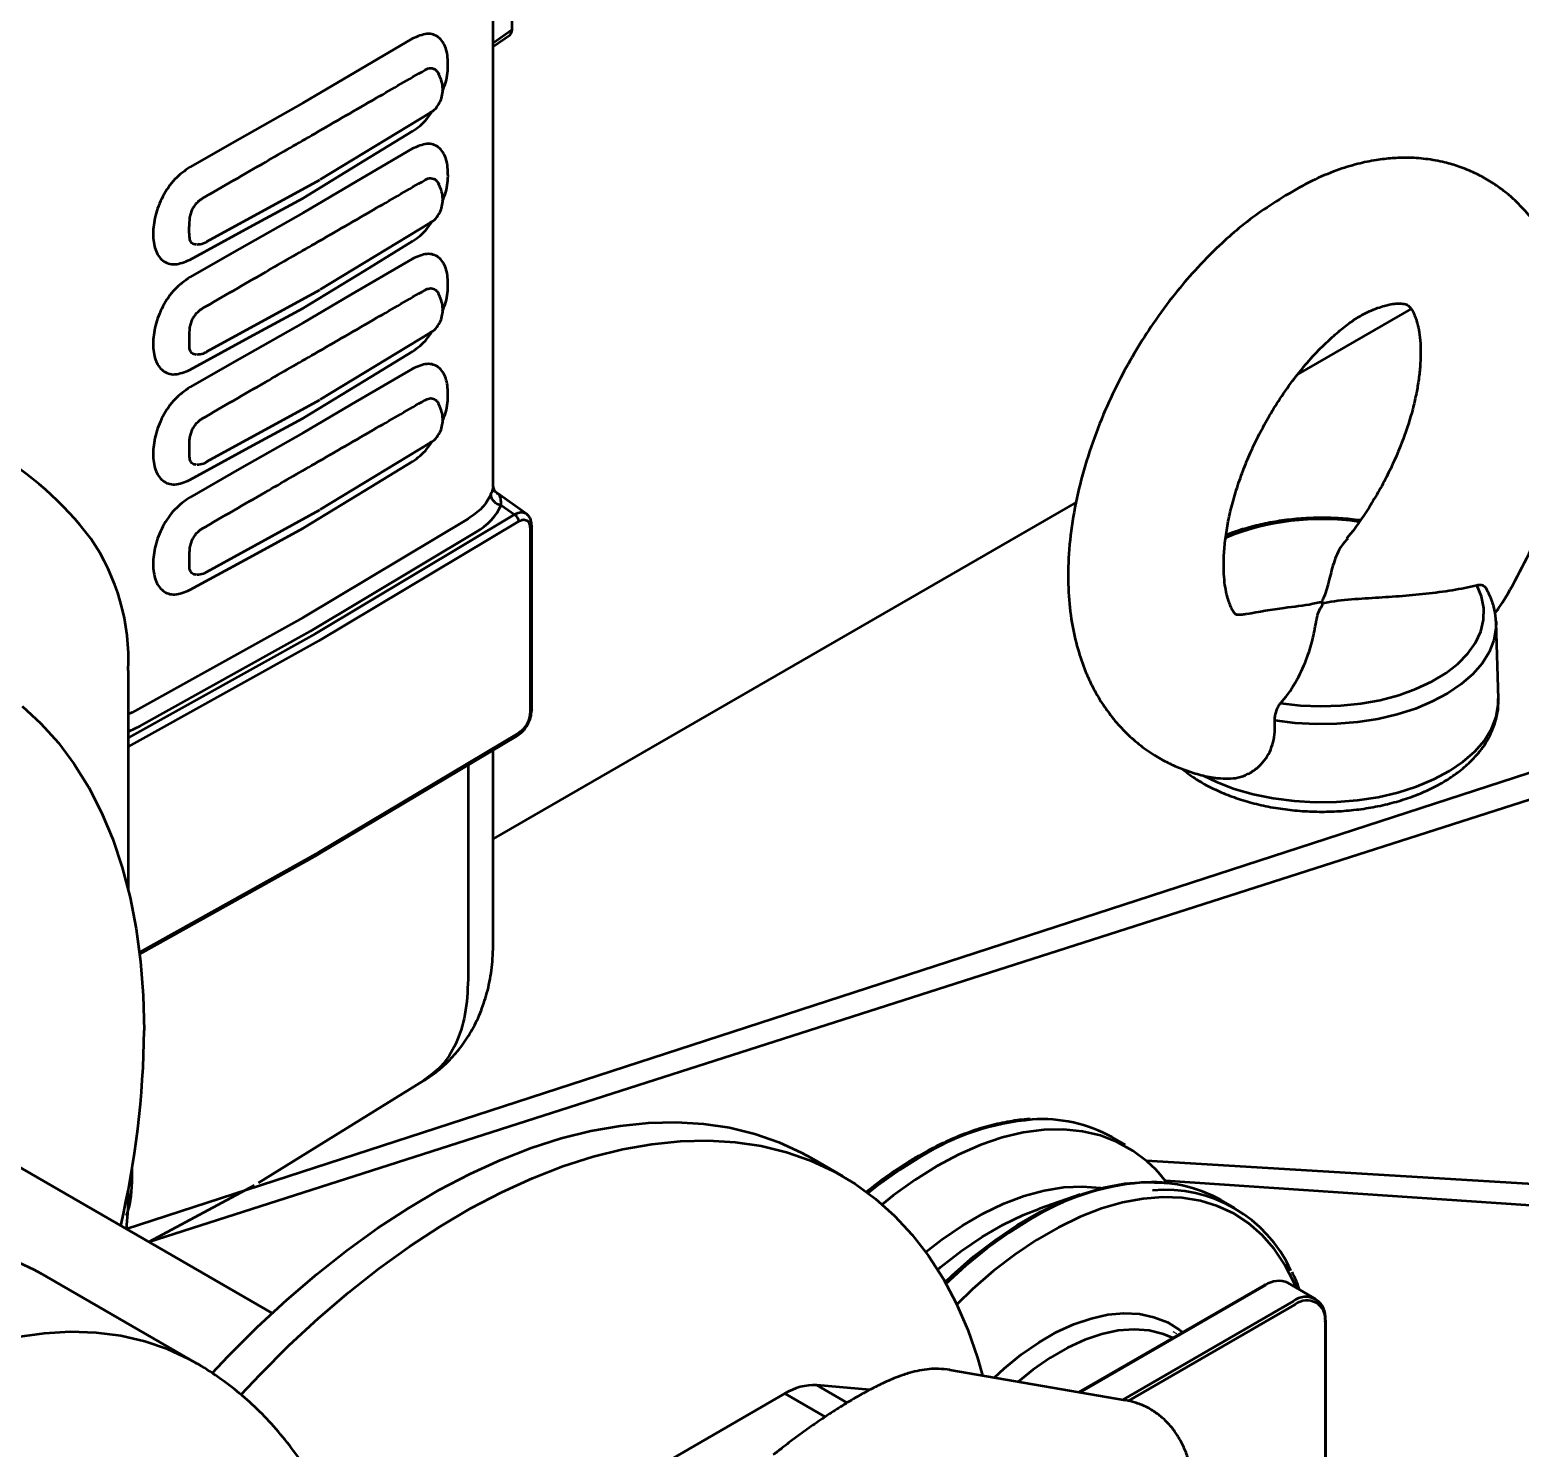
# Model space of a CAD drawing. Header units: millimetres. Extents: x 32504 to 36677, y 41990 to 42879.
# Drawn here: x 33490.56 to 33532.71, y 42745.72 to 42785.82 of the extents above; entities that cross this region are included whole.
import ezdxf

# ---------------------------------------------------------------- set-up
doc = ezdxf.new("R2010")
doc.units = ezdxf.units.MM
doc.layers.add('Net_dam', color=7, linetype='Continuous', lineweight=50)

msp = doc.modelspace()

# ---------------------------------------------------------------- linework, layer by layer
at = {"color": 7, "linetype": 'Continuous', "lineweight": 25}
msp.add_line((33523.0004, 42748.95), (33522.898, 42749.0091), dxfattribs=at)
at = {"layer": 'Net_dam'}
for p, q in [((33503.6671, 42772.9052), (33503.6671, 42801.2841)), ((33504.1992, 42785.8165), (33504.1992, 42787.9389)), ((33504.1992, 42785.8165), (33503.6671, 42785.4417)), ((33503.6671, 42785.3422), (33504.1416, 42785.6764)), ((33498.2877, 42783.7549), (33501.3853, 42785.5676)), ((33498.7694, 42781.5862), (33501.8826, 42783.4714)), ((33495.5667, 42779.829), (33498.7576, 42781.5794)), ((33498.7694, 42778.4752), (33501.8826, 42780.3603)), ((33495.2814, 42779.7472), (33495.2775, 42779.7432)), ((33495.5667, 42776.718), (33498.7576, 42778.4684)), ((33529.6272, 42777.9281), (33526.4215, 42776.0775)), ((33498.7694, 42775.3642), (33501.8826, 42777.2493)), ((33495.2816, 42776.636), (33495.2778, 42776.6319)), ((33495.5667, 42773.607), (33498.7576, 42775.3574)), ((33498.7694, 42772.2531), (33501.8826, 42774.1383)), ((33495.2818, 42773.5249), (33495.278, 42773.5207)), ((33504.6188, 42772.1189), (33503.7913, 42772.7028)), ((33495.5667, 42770.496), (33498.7576, 42772.2464)), ((33520.1584, 42772.4619), (33503.6671, 42762.9417)), ((33503.8885, 42772.3778), (33504.2694, 42772.109)), ((33502.9533, 42771.9912), (33498.2877, 42769.2)), ((33504.2694, 42772.109), (33498.6301, 42768.7353)), ((33498.7365, 42768.5444), (33504.3776, 42771.9193)), ((33504.7085, 42771.7289), (33504.7085, 42766.5168)), ((33504.7532, 42766.5805), (33504.7532, 42771.7926)), ((33498.5004, 42768.8182), (33503.1699, 42771.6117)), ((33493.2814, 42751.9155), (33552.2213, 42771.0765)), ((33493.921, 42751.5459), (33552.6597, 42770.362)), ((33495.2816, 42770.414), (33495.2778, 42770.4099)), ((33498.2877, 42769.2), (33493.4565, 42766.5145)), ((33493.6652, 42766.1304), (33498.5004, 42768.8182)), ((33532.0268, 42769.096), (33532.0278, 42769.0695)), ((33532.0941, 42766.9047), (33532.0278, 42769.0695)), ((33498.6301, 42768.7353), (33493.3437, 42765.7968)), ((33493.3437, 42765.5468), (33498.7365, 42768.5444)), ((33493.3437, 42767.7066), (33493.3437, 42761.4954)), ((33493.4565, 42766.5145), (33493.3437, 42766.4672)), ((33498.7043, 42762.4961), (33504.3448, 42765.8585)), ((33504.3776, 42765.9312), (33498.7365, 42762.5684)), ((33503.6671, 42759.9941), (33503.6671, 42765.4545)), ((33502.9533, 42765.029), (33502.9533, 42758.9749)), ((33498.7365, 42762.5684), (33493.6607, 42759.7364)), ((33493.6668, 42759.6855), (33498.7029, 42762.4954)), ((33497.0273, 42753.2187), (33501.7058, 42756.1085)), ((33501.7328, 42756.1426), (33501.7006, 42756.1162)), ((33497.4078, 42749.531), (33486.9652, 42755.5655)), ((33521.5458, 42754.2916), (33521.1726, 42754.5071)), ((33493.4565, 42753.4982), (33493.4565, 42753.6666)), ((33513.5525, 42753.4025), (33512.655, 42753.9211)), ((33542.6771, 42752.6022), (33522.134, 42753.8417)), ((33493.921, 42751.5459), (33496.9166, 42753.1549)), ((33543.591, 42751.8548), (33522.6732, 42753.2778)), ((33520.2684, 42752.8873), (33519.1022, 42752.4799)), ((33524.6318, 42752.5101), (33524.2585, 42752.7256)), ((33495.26, 42748.1214), (33490.8583, 42750.6651)), ((33525.4684, 42750.3281), (33520.2222, 42747.2995)), ((33520.2565, 42747.2936), (33525.5065, 42750.3243)), ((33526.9317, 42749.931), (33526.1415, 42750.3872)), ((33526.2968, 42749.8681), (33521.4734, 42747.0836)), ((33521.635, 42747.0525), (33526.3507, 42749.7748)), ((33527.1948, 42749.2873), (33527.1948, 42737.8803)), ((33527.2171, 42737.9114), (33527.2171, 42749.3184)), ((33516.5838, 42747.9273), (33521.551, 42747.0702)), ((33511.9171, 42747.257), (33500.0322, 42740.403)), ((33513.0524, 42746.6009), (33511.9171, 42747.257)), ((33514.3132, 42747.363), (33512.8155, 42747.4973)), ((33513.6783, 42746.9987), (33512.8155, 42747.4973))]:
    msp.add_line(p, q, dxfattribs=at)
at = {"layer": 'Net_dam', "flags": 128}
for points in [[(33498.2877, 42783.7549), (33496.4915, 42782.7339), (33495.0802, 42781.9314)], [(33498.2877, 42781.0608), (33500.0223, 42782.1174), (33501.3853, 42782.9478)], [(33501.3853, 42782.4565), (33499.6506, 42781.4416), (33498.2877, 42780.6439)], [(33495.0802, 42779.3117), (33496.8764, 42780.2911), (33498.2877, 42781.0608)], [(33498.2877, 42780.6439), (33496.4915, 42779.6229), (33495.0802, 42778.8204)], [(33498.2877, 42777.9498), (33500.0223, 42779.0064), (33501.3853, 42779.8368)], [(33501.3853, 42779.3455), (33499.6506, 42778.3306), (33498.2877, 42777.5329)], [(33495.0802, 42776.2007), (33496.8764, 42777.1801), (33498.2877, 42777.9498)], [(33498.2877, 42777.5329), (33496.4915, 42776.5119), (33495.0802, 42775.7094)], [(33498.2877, 42774.8388), (33500.0223, 42775.8954), (33501.3853, 42776.7258)], [(33501.3853, 42776.2345), (33499.6506, 42775.2195), (33498.2877, 42774.4219)], [(33495.0802, 42773.0897), (33496.8764, 42774.0691), (33498.2877, 42774.8388)], [(33498.2877, 42774.4219), (33496.4915, 42773.4008), (33495.0802, 42772.5984)], [(33498.2877, 42771.7278), (33500.0223, 42772.7844), (33501.3853, 42773.6148)], [(33495.0802, 42769.9787), (33496.8764, 42770.958), (33498.2877, 42771.7278)], [(33525.9351, 42766.7793), (33526.4978, 42766.7145), (33527.0701, 42766.6908), (33527.643, 42766.7087), (33528.2076, 42766.7678), (33528.7549, 42766.8671), (33529.2765, 42767.0052), (33529.764, 42767.1799), (33530.2098, 42767.3884), (33530.607, 42767.6275), (33530.9492, 42767.8933), (33531.2312, 42768.1818), (33531.4484, 42768.4884), (33531.5976, 42768.8082), (33531.6763, 42769.1363), (33531.6832, 42769.4676), (33531.6184, 42769.7967), (33531.4828, 42770.1185)], [(33532.0278, 42769.0695), (33532.024, 42768.8967), (33531.963, 42768.5574), (33531.8321, 42768.2247), (33531.6329, 42767.9035), (33531.3685, 42767.5985), (33531.0426, 42767.3139), (33530.6599, 42767.054), (33530.226, 42766.8224), (33529.7471, 42766.6226), (33529.2302, 42766.4573), (33528.6826, 42766.329), (33528.1124, 42766.2396), (33527.5277, 42766.1903), (33526.937, 42766.1818), (33526.3487, 42766.2143), (33525.7715, 42766.2872)], [(33490.3401, 42766.6925), (33490.8728, 42766.2024), (33491.3652, 42765.6552), (33491.8157, 42765.0528), (33492.2228, 42764.3971), (33492.5852, 42763.6902), (33492.9017, 42762.9345), (33493.1712, 42762.1324), (33493.393, 42761.2865), (33493.5662, 42760.3997), (33493.6904, 42759.4747), (33493.765, 42758.5146), (33493.79, 42757.5225)], [(33523.7418, 42764.7327), (33524.1187, 42764.5521), (33524.6212, 42764.3607), (33525.1599, 42764.2057), (33525.727, 42764.0893), (33526.3143, 42764.0132), (33526.9132, 42763.9785), (33527.515, 42763.9858), (33528.1109, 42764.0348), (33528.6922, 42764.125), (33529.2505, 42764.255), (33529.7775, 42764.4229), (33530.2656, 42764.6262), (33530.7077, 42764.862), (33531.0974, 42765.1269), (33531.4289, 42765.4169), (33531.6975, 42765.7279), (33531.8991, 42766.0553), (33532.0309, 42766.3943), (33532.091, 42766.7401), (33532.0941, 42766.9047)], [(33495.7184, 42747.8355), (33496.1707, 42748.3154), (33496.9894, 42749.1352), (33497.8239, 42749.9096), (33498.6716, 42750.6362), (33499.5297, 42751.3125), (33500.3953, 42751.9363), (33501.2657, 42752.5057), (33502.138, 42753.0187), (33503.0094, 42753.4736), (33503.877, 42753.8691), (33504.738, 42754.2037), (33505.5896, 42754.4764), (33506.429, 42754.6864), (33507.2534, 42754.8329), (33508.0603, 42754.9154), (33508.8469, 42754.9338), (33509.6107, 42754.8878), (33510.3492, 42754.7777), (33511.0599, 42754.6039), (33511.7407, 42754.3669), (33512.3891, 42754.0674), (33512.655, 42753.9211)], [(33496.5366, 42747.2306), (33497.0683, 42747.7967), (33497.887, 42748.6165), (33498.7215, 42749.3909), (33499.5692, 42750.1175), (33500.4272, 42750.7938), (33501.2929, 42751.4176), (33502.1633, 42751.987), (33503.0356, 42752.5), (33503.907, 42752.9549), (33504.7746, 42753.3504), (33505.6355, 42753.685), (33506.4871, 42753.9578), (33507.3265, 42754.1677), (33508.151, 42754.3142), (33508.9578, 42754.3968), (33509.7445, 42754.4151), (33510.5082, 42754.3691), (33511.2467, 42754.2591), (33511.9575, 42754.0852), (33512.6382, 42753.8482), (33513.2867, 42753.5487), (33513.9008, 42753.1878), (33514.4786, 42752.7666), (33515.0181, 42752.2865), (33515.5175, 42751.7491), (33515.9753, 42751.1561), (33516.39, 42750.5094), (33516.7602, 42749.8112), (33517.0847, 42749.0638), (33517.3625, 42748.2695), (33517.5073, 42747.7679)], [(33522.403, 42753.5921), (33522.1652, 42753.818), (33521.7587, 42754.1251), (33521.3153, 42754.3709), (33520.8379, 42754.5536), (33520.3298, 42754.6721), (33519.7942, 42754.7256), (33519.2349, 42754.7138), (33518.6555, 42754.6367), (33518.0598, 42754.4948), (33517.4519, 42754.289), (33516.8357, 42754.0209), (33516.2154, 42753.692)], [(33515.7755, 42753.9726), (33515.1613, 42753.5895), (33514.5511, 42753.1516), (33514.2671, 42752.9208)], [(33516.2154, 42753.692), (33515.5951, 42753.3047), (33514.9789, 42752.8614), (33514.6623, 42752.603)], [(33522.727, 42753.2114), (33522.5322, 42753.4516), (33522.403, 42753.5921)], [(33516.4435, 42750.4086), (33516.6508, 42750.6093), (33517.2531, 42751.1307), (33517.8656, 42751.6008), (33518.4844, 42752.0165), (33519.1052, 42752.3749), (33519.7239, 42752.6736), (33520.3365, 42752.9108), (33520.9388, 42753.0847), (33521.5268, 42753.1943), (33522.0967, 42753.2388), (33522.6446, 42753.218), (33522.729, 42753.2087)], [(33493.3437, 42753.0411), (33493.3266, 42752.46), (33493.2814, 42751.9155)], [(33515.8942, 42751.2612), (33516.3501, 42751.616), (33516.9342, 42752.0114), (33517.5205, 42752.3498), (33518.1046, 42752.6288), (33518.6822, 42752.8463), (33519.249, 42753.0006), (33519.8008, 42753.0907), (33520.3336, 42753.1158), (33520.8435, 42753.0759), (33520.8798, 42753.0704)], [(33526.3748, 42750.2525), (33526.3097, 42750.4056), (33526.0546, 42750.9032), (33525.755, 42751.3489), (33525.4126, 42751.7397), (33525.0298, 42752.073), (33524.6092, 42752.3465), (33524.1535, 42752.5586), (33523.6659, 42752.7076), (33523.1494, 42752.7928), (33522.6076, 42752.8134), (33522.0441, 42752.7694), (33521.4626, 42752.661), (33520.867, 42752.4889), (33520.2613, 42752.2544), (33519.6494, 42751.959), (33519.0355, 42751.6046), (33518.4236, 42751.1936), (33517.8179, 42750.7287), (33517.2223, 42750.2131), (33516.7741, 42749.7792)], [(33516.2298, 42750.7592), (33516.328, 42750.8459), (33516.9056, 42751.2953), (33517.4897, 42751.6907), (33518.076, 42752.0291), (33518.6601, 42752.3081), (33519.1022, 42752.4799)], [(33518.8615, 42752.1912), (33518.2472, 42751.808), (33517.637, 42751.3701), (33517.0347, 42750.8805), (33516.4443, 42750.3421)], [(33490.0663, 42751.0514), (33490.6719, 42750.7686), (33490.8583, 42750.6651)], [(33517.8388, 42747.7107), (33518.1126, 42747.9664), (33518.5996, 42748.3612), (33519.094, 42748.7037), (33519.5909, 42748.9906), (33520.0853, 42749.2188), (33520.5723, 42749.3863), (33521.0471, 42749.4913), (33521.505, 42749.5327), (33521.9413, 42749.5102), (33522.3518, 42749.424), (33522.7325, 42749.2749), (33523.0794, 42749.0645), (33523.1653, 42748.9986)], [(33495.2582, 42748.1224), (33495.0578, 42748.2333), (33494.449, 42748.5154), (33493.8074, 42748.7341), (33493.1356, 42748.8885), (33492.4361, 42748.9781), (33491.7116, 42749.0026), (33490.9649, 42748.9618), (33490.1987, 42748.8558)], [(33522.8819, 42748.835), (33522.6198, 42748.9416), (33522.2196, 42749.0391), (33521.7923, 42749.0717), (33521.3425, 42749.039), (33520.8748, 42748.9414), (33520.3942, 42748.7799), (33519.9058, 42748.5563), (33519.4149, 42748.2729), (33518.9265, 42747.9327), (33518.5133, 42747.5944)]]:
    msp.add_lwpolyline(points, dxfattribs=at)
at = {"layer": 'Net_dam'}
for centre, radius, start, end in [((33484.7756, 42765.7618), 9.4083, 37.1068, 82.88245), ((33527.1024, 42764.7084), 7.2756, 81.7751, 112.13989), ((33487.2557, 42767.9867), 6.0944, 357.36585, 34.49117), ((33468.6967, 42757.7368), 25.0942, 346.79541, 359.51081), ((33519.5022, 42747.9312), 7.0984, 94.833, 121.66844), ((33519.2099, 42750.9763), 4.0396, 60.93097, 94.34063), ((33522.5881, 42746.1497), 7.0984, 94.833, 121.66844), ((33522.2958, 42749.1948), 4.0396, 60.93097, 94.34063), ((33522.6747, 42749.1193), 3.9018, 24.41637, 95.36731), ((33525.4842, 42750.2932), 0.0383, 54.38242, 114.30712), ((33525.8785, 42749.8051), 0.6388, 65.69288, 125.61758), ((33526.6473, 42749.4384), 0.5546, 350.78596, 129.20329), ((33526.6802, 42749.3708), 0.5213, 350.78596, 129.20329), ((33527.179, 42749.3146), 0.0383, 5.6948, 65.62534), ((33527.179, 42749.3222), 0.0383, 294.37466, 354.3052), ((33512.7509, 42745.939), 1.5596, 87.62417, 122.3208)]:
    msp.add_arc(centre, radius, start, end, dxfattribs=at)
for centre, major_axis, ratio, start_param, end_param in [((33503.9745, 42785.947), (-0.159, 0.2758), 0.5755054, 3.1937735, 3.9259582), ((33501.1154, 42772.8805), (2.8563, -0.1368), 0.6066837, 5.5437767, 6.0686064), ((33491.6812, 42767.4399), (2.8563, -0.1368), 0.6066837, 5.3623656, 5.5088701), ((33498.6243, 42762.6333), (-0.0793, 0.1375), 0.5770932, 3.1333307, 3.9271858)]:
    msp.add_ellipse(centre, major_axis=major_axis, ratio=ratio, start_param=start_param, end_param=end_param, dxfattribs=at)
for points, knots in [([(33502.2315, 42784.0941), (33502.2642, 42784.175), (33502.3708, 42784.4383), (33502.3998, 42784.8664), (33502.3465, 42785.3204), (33502.141, 42785.634), (33501.8026, 42785.7493), (33501.5243, 42785.6281), (33501.3853, 42785.5676)], [0, 0, 0, 0, 0.0813687, 0.2649992, 0.4486028, 0.6320973, 0.8161831, 1, 1, 1, 1]), ([(33498.6243, 42782.887), (33499.2051, 42783.2222), (33500.2422, 42783.8208), (33501.2797, 42784.4189), (33501.7362, 42784.682)], [0, 0, 0, 0, 0.5600004, 1, 1, 1, 1]), ([(33501.7362, 42784.682), (33501.7641, 42784.696), (33501.8201, 42784.7242), (33501.9022, 42784.7353), (33501.9784, 42784.722), (33502.0454, 42784.6805), (33502.0953, 42784.6258), (33502.116, 42784.5797), (33502.1233, 42784.5636)], [0, 0, 0, 0, 0.1741856, 0.3499526, 0.5275124, 0.7091839, 0.8985077, 1, 1, 1, 1]), ([(33501.8778, 42783.4785), (33501.9069, 42783.4937), (33501.9961, 42783.5404), (33502.1042, 42783.6692), (33502.1947, 42783.8391), (33502.2381, 42784.0231), (33502.2386, 42784.215), (33502.2011, 42784.406), (33502.1425, 42784.5232), (33502.1145, 42784.5792)], [0, 0, 0, 0, 0.0782517, 0.2404252, 0.3917871, 0.5395745, 0.6906693, 0.8522642, 1, 1, 1, 1]), ([(33501.3853, 42782.9478), (33501.5287, 42783.048), (33501.7335, 42783.1911), (33501.885, 42783.4357), (33501.9304, 42783.509)], [0, 0, 0, 0, 0.7001803, 1, 1, 1, 1]), ([(33495.4311, 42781.0459), (33496.0271, 42781.3897), (33497.0913, 42782.0036), (33498.1559, 42782.617), (33498.6243, 42782.887)], [0, 0, 0, 0, 0.5599996, 1, 1, 1, 1]), ([(33502.2315, 42780.9828), (33502.2642, 42781.0639), (33502.3707, 42781.3274), (33502.3999, 42781.7554), (33502.3469, 42782.2098), (33502.1407, 42782.5226), (33501.8027, 42782.6391), (33501.5244, 42782.5173), (33501.3853, 42782.4565)], [0, 0, 0, 0, 0.0814962, 0.2650421, 0.4486002, 0.6322176, 0.8162525, 1, 1, 1, 1]), ([(33495.0802, 42781.9314), (33494.9363, 42781.8289), (33494.6484, 42781.6237), (33494.2977, 42781.1105), (33494.0864, 42780.5579), (33494.0239, 42780.0333), (33494.0864, 42779.5786), (33494.2972, 42779.2607), (33494.6482, 42779.1387), (33494.9362, 42779.2541), (33495.0802, 42779.3117)], [0, 0, 0, 0, 0.1249765, 0.2501592, 0.3750762, 0.4999617, 0.6249006, 0.7497574, 0.8748603, 1, 1, 1, 1]), ([(33531.9971, 42769.3122), (33532.0429, 42769.3781), (33532.3039, 42769.7533), (33532.7153, 42770.4949), (33533.2142, 42771.5166), (33533.6193, 42772.5575), (33533.9332, 42773.5918), (33534.1569, 42774.6271), (33534.2877, 42775.6807), (33534.3093, 42776.7576), (33534.2167, 42777.6595), (33534.0686, 42778.3507), (33533.9285, 42778.8205), (33533.7809, 42779.2112), (33533.6146, 42779.5766), (33533.4024, 42779.9663), (33533.1197, 42780.3878), (33532.7929, 42780.7754), (33532.4723, 42781.0833), (33532.1546, 42781.3394), (33531.8174, 42781.5657), (33531.4221, 42781.778), (33531.0056, 42781.9483), (33530.5428, 42782.0844), (33530.0454, 42782.1742), (33529.5494, 42782.2056), (33529.0801, 42782.1902), (33528.6143, 42782.1357), (33528.0866, 42782.0258), (33527.4878, 42781.8419), (33526.7978, 42781.5492), (33526.326, 42781.274), (33526.0764, 42781.1284)], [0, 0, 0, 0, 0.0107612, 0.0612899, 0.1119101, 0.1616848, 0.210529, 0.2587769, 0.3089868, 0.3619828, 0.4175731, 0.4482073, 0.4748663, 0.4974898, 0.5171313, 0.5408603, 0.5700117, 0.6007467, 0.6253602, 0.6447258, 0.6684438, 0.6931737, 0.7198783, 0.743771, 0.7741543, 0.8046174, 0.8277524, 0.8530924, 0.8822813, 0.9166123, 0.9558936, 1, 1, 1, 1]), ([(33498.6243, 42779.7759), (33499.2051, 42780.1111), (33500.2422, 42780.7097), (33501.2797, 42781.3078), (33501.7362, 42781.571)], [0, 0, 0, 0, 0.5600004, 1, 1, 1, 1]), ([(33501.7362, 42781.571), (33501.7641, 42781.5851), (33501.8201, 42781.6134), (33501.9021, 42781.6246), (33501.9784, 42781.611), (33502.0457, 42781.5692), (33502.0952, 42781.515), (33502.1158, 42781.469), (33502.1229, 42781.4529)], [0, 0, 0, 0, 0.1747725, 0.3499464, 0.5272338, 0.7091231, 0.898533, 1, 1, 1, 1]), ([(33501.8778, 42780.3675), (33501.9069, 42780.3827), (33501.9961, 42780.4294), (33502.1042, 42780.5582), (33502.1947, 42780.728), (33502.2381, 42780.912), (33502.2386, 42781.104), (33502.2011, 42781.2952), (33502.1423, 42781.4126), (33502.1142, 42781.4689)], [0, 0, 0, 0, 0.0782089, 0.2402934, 0.3915724, 0.5392789, 0.6902908, 0.8517971, 1, 1, 1, 1]), ([(33495.2659, 42779.7427), (33495.242, 42779.7444), (33495.1935, 42779.748), (33495.1359, 42779.7847), (33495.0955, 42779.8427), (33495.0683, 42779.9557), (33495.0696, 42780.1501), (33495.0676, 42780.3831), (33495.0971, 42780.571), (33495.1373, 42780.6961), (33495.1943, 42780.8093), (33495.2648, 42780.9077), (33495.3449, 42780.9901), (33495.4024, 42781.0274), (33495.4311, 42781.0459)], [0, 0, 0, 0, 0.0636208, 0.128913, 0.1969443, 0.2698643, 0.4371806, 0.6044799, 0.6773683, 0.7453689, 0.8106389, 0.8743837, 0.9374599, 1, 1, 1, 1]), ([(33526.0764, 42781.1284), (33525.8423, 42780.9835), (33525.3944, 42780.706), (33524.7712, 42780.23), (33524.1403, 42779.6707), (33523.5323, 42779.0514), (33522.9063, 42778.3145), (33522.35, 42777.5606), (33521.8393, 42776.7624), (33521.3819, 42775.9418), (33520.9481, 42775.0291), (33520.5581, 42774.0237), (33520.245, 42772.9694), (33520.0295, 42771.9111), (33519.9216, 42770.8863), (33519.9207, 42769.9327), (33520.0129, 42769.0787), (33520.1802, 42768.3292), (33520.3858, 42767.732), (33520.6193, 42767.2211), (33520.8673, 42766.7895), (33521.173, 42766.3628), (33521.517, 42765.9744), (33521.9215, 42765.6112), (33522.3344, 42765.3188), (33522.7486, 42765.0878), (33523.1521, 42764.91), (33523.577, 42764.7716), (33523.9217, 42764.6859), (33524.1186, 42764.6622), (33524.1633, 42764.6568)], [0, 0, 0, 0, 0.0409243, 0.0783009, 0.1125094, 0.1575784, 0.1959747, 0.2411792, 0.2801589, 0.3190722, 0.3630391, 0.4116505, 0.4611654, 0.5109151, 0.5609377, 0.6086086, 0.6525812, 0.6927948, 0.7290531, 0.7536858, 0.7833091, 0.808379, 0.8377708, 0.8667512, 0.8960982, 0.9198955, 0.9432048, 0.9674142, 0.9926019, 1, 1, 1, 1]), ([(33501.3853, 42779.8368), (33501.5287, 42779.937), (33501.7334, 42780.0801), (33501.885, 42780.3246), (33501.9304, 42780.398)], [0, 0, 0, 0, 0.7001078, 1, 1, 1, 1]), ([(33495.285, 42779.7502), (33495.3143, 42779.7516), (33495.4103, 42779.7562), (33495.5112, 42779.7878), (33495.5674, 42779.8305), (33495.5701, 42779.8326)], [0, 0, 0, 0, 0.29514449, 0.96563909, 1, 1, 1, 1]), ([(33495.4311, 42777.9349), (33496.0271, 42778.2787), (33497.0913, 42778.8926), (33498.1559, 42779.506), (33498.6243, 42779.7759)], [0, 0, 0, 0, 0.5599996, 1, 1, 1, 1]), ([(33502.2315, 42777.8728), (33502.2642, 42777.9536), (33502.3706, 42778.2168), (33502.3994, 42778.6447), (33502.3462, 42779.0987), (33502.1406, 42779.412), (33501.8025, 42779.5274), (33501.5243, 42779.4061), (33501.3853, 42779.3455)], [0, 0, 0, 0, 0.0812792, 0.2649419, 0.4487007, 0.6321639, 0.816122, 1, 1, 1, 1]), ([(33495.0802, 42778.8204), (33494.9362, 42778.7179), (33494.6483, 42778.5127), (33494.2976, 42777.9998), (33494.0865, 42777.4471), (33494.0248, 42776.9232), (33494.0861, 42776.4674), (33494.2977, 42776.1505), (33494.6481, 42776.0275), (33494.9361, 42776.143), (33495.0802, 42776.2007)], [0, 0, 0, 0, 0.12506839, 0.2501915, 0.37497786, 0.49996424, 0.62488479, 0.74979822, 0.87484756, 1, 1, 1, 1]), ([(33498.6243, 42776.6649), (33499.2051, 42777.0001), (33500.2422, 42777.5987), (33501.2797, 42778.1968), (33501.7362, 42778.46)], [0, 0, 0, 0, 0.5600004, 1, 1, 1, 1]), ([(33501.7362, 42778.46), (33501.7642, 42778.4741), (33501.8202, 42778.5023), (33501.9023, 42778.5133), (33501.9748, 42778.5005), (33502.0399, 42778.4626), (33502.0891, 42778.4125), (33502.1113, 42778.3664), (33502.1192, 42778.3501)], [0, 0, 0, 0, 0.1778476, 0.3561426, 0.536472, 0.6970765, 0.8925864, 1, 1, 1, 1]), ([(33501.8778, 42777.2565), (33501.9069, 42777.2717), (33501.9961, 42777.3184), (33502.1042, 42777.4472), (33502.1947, 42777.617), (33502.2381, 42777.801), (33502.2386, 42777.993), (33502.2011, 42778.1842), (33502.1423, 42778.3017), (33502.1142, 42778.358)], [0, 0, 0, 0, 0.0781987, 0.2402621, 0.3915214, 0.5392086, 0.6902009, 0.8516862, 1, 1, 1, 1]), ([(33528.1442, 42777.7042), (33528.2472, 42777.7596), (33528.4409, 42777.8638), (33528.6686, 42777.9494), (33528.8623, 42778.014), (33529.0396, 42778.057), (33529.1941, 42778.0776), (33529.3129, 42778.0805), (33529.4039, 42778.0733), (33529.467, 42778.0601), (33529.5168, 42778.0402), (33529.5661, 42778.0054), (33529.6144, 42777.9522), (33529.6756, 42777.8564), (33529.7366, 42777.7252), (33529.7956, 42777.5508), (33529.8476, 42777.3301), (33529.8873, 42777.0347), (33529.9014, 42776.6812), (33529.8848, 42776.2954), (33529.8403, 42775.9017), (33529.7698, 42775.5003), (33529.6433, 42774.9584), (33529.4098, 42774.219), (33529.072, 42773.4383), (33528.7307, 42772.793), (33528.3509, 42772.1661), (33528.035, 42771.7049), (33527.8093, 42771.4394), (33527.8031, 42771.4321)], [0, 0, 0, 0, 0.0369466, 0.0694369, 0.0968834, 0.1197912, 0.1528428, 0.1814481, 0.2151659, 0.2538636, 0.293031, 0.3303779, 0.3775084, 0.418977, 0.4538284, 0.4808356, 0.5126143, 0.5493742, 0.5882356, 0.6245752, 0.6582328, 0.689663, 0.7208293, 0.7835773, 0.8531495, 0.8906391, 0.9274915, 0.9980074, 1, 1, 1, 1]), ([(33495.2665, 42776.6314), (33495.2423, 42776.6333), (33495.1934, 42776.637), (33495.1371, 42776.6733), (33495.0965, 42776.7312), (33495.0668, 42776.8453), (33495.0721, 42777.038), (33495.0676, 42777.2722), (33495.0965, 42777.4603), (33495.1361, 42777.5857), (33495.1937, 42777.6986), (33495.2646, 42777.7966), (33495.3446, 42777.8791), (33495.4023, 42777.9163), (33495.4311, 42777.9349)], [0, 0, 0, 0, 0.0636808, 0.1287945, 0.1967428, 0.2696239, 0.4369936, 0.6044718, 0.6773656, 0.7453619, 0.8106191, 0.8742821, 0.937223, 1, 1, 1, 1]), ([(33524.9685, 42769.3015), (33524.9642, 42769.3004), (33524.9265, 42769.2909), (33524.8793, 42769.2845), (33524.7889, 42769.2729), (33524.7161, 42769.2754), (33524.6781, 42769.2816), (33524.6564, 42769.295), (33524.6442, 42769.31), (33524.5926, 42769.3764), (33524.5065, 42769.5352), (33524.4195, 42769.7875), (33524.3583, 42770.1148), (33524.3266, 42770.4342), (33524.3207, 42770.8153), (33524.3483, 42771.253), (33524.4146, 42771.734), (33524.5227, 42772.2524), (33524.674, 42772.7963), (33524.8619, 42773.3376), (33525.0719, 42773.8464), (33525.3086, 42774.346), (33525.5849, 42774.8587), (33525.9262, 42775.412), (33526.2987, 42775.9359), (33526.7049, 42776.4351), (33527.0808, 42776.8376), (33527.4454, 42777.1746), (33527.7963, 42777.4717), (33528.0257, 42777.625), (33528.1442, 42777.7042)], [0, 0, 0, 0, 0.0021383, 0.0188246, 0.0367949, 0.0779655, 0.1246754, 0.1728265, 0.2218216, 0.2644973, 0.300004, 0.3552212, 0.3855527, 0.4172559, 0.4503927, 0.4848996, 0.5203991, 0.5568472, 0.5942243, 0.6315898, 0.6659002, 0.6968491, 0.733437, 0.7726182, 0.8167634, 0.8540258, 0.8970255, 0.9288607, 0.9632526, 1, 1, 1, 1]), ([(33501.3853, 42776.7258), (33501.5288, 42776.8261), (33501.7335, 42776.9691), (33501.8848, 42777.2136), (33501.9301, 42777.2867)], [0, 0, 0, 0, 0.7009421, 1, 1, 1, 1]), ([(33495.2858, 42776.6392), (33495.3149, 42776.6406), (33495.4106, 42776.6452), (33495.5112, 42776.6768), (33495.5674, 42776.7195), (33495.5701, 42776.7216)], [0, 0, 0, 0, 0.29317364, 0.96554302, 1, 1, 1, 1]), ([(33495.4311, 42774.8239), (33496.0271, 42775.1677), (33497.0913, 42775.7816), (33498.1559, 42776.395), (33498.6243, 42776.6649)], [0, 0, 0, 0, 0.5599996, 1, 1, 1, 1]), ([(33502.2315, 42774.7618), (33502.2642, 42774.8425), (33502.3706, 42775.1058), (33502.3994, 42775.5337), (33502.3462, 42775.9877), (33502.1406, 42776.3009), (33501.8025, 42776.4163), (33501.5243, 42776.2951), (33501.3853, 42776.2345)], [0, 0, 0, 0, 0.0812829, 0.2649438, 0.4487014, 0.6321644, 0.8161223, 1, 1, 1, 1]), ([(33495.0802, 42775.7094), (33494.9362, 42775.607), (33494.648, 42775.402), (33494.2976, 42774.8883), (33494.0859, 42774.3355), (33494.0244, 42773.8114), (33494.0861, 42773.3562), (33494.2972, 42773.0386), (33494.6482, 42772.9164), (33494.9362, 42773.032), (33495.0802, 42773.0897)], [0, 0, 0, 0, 0.1250174, 0.2502299, 0.3751594, 0.5000492, 0.624931, 0.7497352, 0.8749542, 1, 1, 1, 1]), ([(33498.6243, 42773.5539), (33499.2051, 42773.8891), (33500.2422, 42774.4877), (33501.2797, 42775.0858), (33501.7362, 42775.349)], [0, 0, 0, 0, 0.5600004, 1, 1, 1, 1]), ([(33501.7362, 42775.349), (33501.7642, 42775.3631), (33501.8202, 42775.3913), (33501.9023, 42775.4022), (33501.9749, 42775.3895), (33502.04, 42775.3515), (33502.0892, 42775.3013), (33502.1114, 42775.2553), (33502.1192, 42775.2389)], [0, 0, 0, 0, 0.177805, 0.3560579, 0.5363445, 0.6974817, 0.892881, 1, 1, 1, 1]), ([(33501.8778, 42774.1455), (33501.9069, 42774.1607), (33501.9961, 42774.2074), (33502.1042, 42774.3361), (33502.1947, 42774.506), (33502.2381, 42774.69), (33502.2386, 42774.882), (33502.2011, 42775.0732), (33502.1423, 42775.1907), (33502.1142, 42775.247)], [0, 0, 0, 0, 0.0781976, 0.2402587, 0.3915159, 0.5392011, 0.6901913, 0.8516743, 1, 1, 1, 1]), ([(33495.2668, 42773.5202), (33495.2425, 42773.5221), (33495.1934, 42773.5259), (33495.1365, 42773.5624), (33495.0968, 42773.62), (33495.0678, 42773.7338), (33495.0723, 42773.9269), (33495.0669, 42774.1613), (33495.0965, 42774.3492), (33495.137, 42774.4742), (33495.194, 42774.5874), (33495.2645, 42774.6857), (33495.3447, 42774.7681), (33495.4023, 42774.8053), (33495.4311, 42774.8239)], [0, 0, 0, 0, 0.0637598, 0.128995, 0.1969756, 0.2698585, 0.4371571, 0.6045049, 0.677371, 0.7453811, 0.8106906, 0.8743477, 0.9372458, 1, 1, 1, 1]), ([(33501.3853, 42773.6148), (33501.5288, 42773.7151), (33501.7335, 42773.8581), (33501.8848, 42774.1026), (33501.9301, 42774.1757)], [0, 0, 0, 0, 0.7009332, 1, 1, 1, 1]), ([(33495.286, 42773.5282), (33495.315, 42773.5296), (33495.4106, 42773.5342), (33495.5112, 42773.5658), (33495.5674, 42773.6085), (33495.5701, 42773.6105)], [0, 0, 0, 0, 0.2927406, 0.9655219, 1, 1, 1, 1]), ([(33495.4311, 42771.7129), (33496.0271, 42772.0566), (33497.0913, 42772.6706), (33498.1559, 42773.284), (33498.6243, 42773.5539)], [0, 0, 0, 0, 0.5599996, 1, 1, 1, 1]), ([(33495.0802, 42772.5984), (33494.9362, 42772.4958), (33494.6483, 42772.2906), (33494.2976, 42771.7777), (33494.0865, 42771.2251), (33494.0248, 42770.7011), (33494.0861, 42770.2453), (33494.2977, 42769.9284), (33494.6481, 42769.8054), (33494.9361, 42769.9209), (33495.0802, 42769.9787)], [0, 0, 0, 0, 0.1250694, 0.2501938, 0.3749814, 0.4999672, 0.6248867, 0.7497993, 0.8748478, 1, 1, 1, 1]), ([(33503.5921, 42772.6742), (33503.5226, 42772.5446), (33503.3854, 42772.2887), (33503.0961, 42772.0895), (33502.9533, 42771.9912)], [0, 0, 0, 0, 0.50633698, 1, 1, 1, 1]), ([(33503.6594, 42772.9052), (33503.6611, 42772.8931), (33503.6655, 42772.8611), (33503.6202, 42772.7457), (33503.5921, 42772.6742)], [0, 0, 0, 0, 0.3802298, 1, 1, 1, 1]), ([(33503.5921, 42772.6742), (33503.5968, 42772.6411), (33503.6061, 42772.5752), (33503.6741, 42772.4829), (33503.7717, 42772.4103), (33503.8496, 42772.3887), (33503.8885, 42772.3778)], [0, 0, 0, 0, 0.2504137, 0.5001281, 0.7500644, 1, 1, 1, 1]), ([(33503.7872, 42772.7057), (33503.7568, 42772.731), (33503.6914, 42772.7853), (33503.6756, 42772.8717), (33503.6671, 42772.9181)], [0, 0, 0, 0, 0.4643641, 1, 1, 1, 1]), ([(33503.8885, 42772.3778), (33503.8875, 42772.4431), (33503.8853, 42772.5769), (33503.8364, 42772.6793), (33503.7942, 42772.6936), (33503.7861, 42772.6963)], [0, 0, 0, 0, 0.4344957, 0.8916034, 1, 1, 1, 1]), ([(33504.585, 42772.1416), (33504.5413, 42772.1568), (33504.4743, 42772.1801), (33504.3613, 42772.1555), (33504.3004, 42772.1247), (33504.2694, 42772.109)], [0, 0, 0, 0, 0.4792532, 0.7346951, 1, 1, 1, 1]), ([(33504.7531, 42771.7922), (33504.7513, 42771.8266), (33504.7476, 42771.8964), (33504.7173, 42771.9898), (33504.6709, 42772.0722), (33504.6255, 42772.1107), (33504.6026, 42772.1301)], [0, 0, 0, 0, 0.2421989, 0.4909692, 0.7442977, 1, 1, 1, 1]), ([(33495.2665, 42770.4094), (33495.2423, 42770.4112), (33495.1934, 42770.4149), (33495.1371, 42770.4512), (33495.0965, 42770.5092), (33495.0668, 42770.6233), (33495.0721, 42770.816), (33495.0676, 42771.0502), (33495.0965, 42771.2383), (33495.1361, 42771.3636), (33495.1937, 42771.4766), (33495.2646, 42771.5746), (33495.3446, 42771.657), (33495.4023, 42771.6943), (33495.4311, 42771.7129)], [0, 0, 0, 0, 0.0636815, 0.1287957, 0.1967446, 0.2696261, 0.4369963, 0.6044722, 0.6773652, 0.745361, 0.810618, 0.8742812, 0.9372227, 1, 1, 1, 1]), ([(33504.3776, 42771.9193), (33504.421, 42771.9394), (33504.5077, 42771.9797), (33504.6171, 42771.9554), (33504.6937, 42771.8727), (33504.7036, 42771.7769), (33504.7085, 42771.7289)], [0, 0, 0, 0, 0.250247, 0.5001746, 0.75, 1, 1, 1, 1]), ([(33504.7528, 42771.7921), (33504.7529, 42771.7917), (33504.7565, 42771.7801), (33504.7438, 42771.7561), (33504.7203, 42771.738), (33504.7085, 42771.7289)], [0, 0, 0, 0, 0.0168465, 0.5084233, 1, 1, 1, 1]), ([(33528.1759, 42771.9495), (33527.9949, 42771.97), (33527.6314, 42772.011), (33527.075, 42772.0254), (33526.5182, 42772.0047), (33525.9687, 42771.9456), (33525.4324, 42771.8505), (33524.9204, 42771.7158), (33524.5717, 42771.6061), (33524.4065, 42771.5325), (33524.3917, 42771.5259)], [0, 0, 0, 0, 0.1395543, 0.2803838, 0.4212088, 0.5621043, 0.7031514, 0.8444447, 0.9860741, 1, 1, 1, 1]), ([(33527.8347, 42771.4353), (33527.7767, 42771.3696), (33527.591, 42771.1596), (33527.4223, 42770.7435), (33527.3018, 42770.2334), (33527.2089, 42769.862), (33527.1074, 42769.6777), (33527.0981, 42769.6475), (33527.0976, 42769.6333), (33527.1027, 42769.6231), (33527.1078, 42769.6195), (33527.1103, 42769.6178)], [0, 0, 0, 0, 0.1291868, 0.4131282, 0.7001317, 0.9481867, 0.9762368, 0.9847057, 0.9932265, 0.9968282, 1, 1, 1, 1]), ([(33495.2858, 42770.4172), (33495.3149, 42770.4186), (33495.4106, 42770.4232), (33495.5112, 42770.4548), (33495.5674, 42770.4974), (33495.5701, 42770.4995)], [0, 0, 0, 0, 0.2931845, 0.9655435, 1, 1, 1, 1]), ([(33527.1103, 42769.6178), (33527.1107, 42769.6176), (33527.1138, 42769.6159), (33527.1224, 42769.6131), (33527.1462, 42769.6106), (33527.2316, 42769.6195), (33527.548, 42769.6932), (33528.1351, 42769.7349), (33528.9055, 42769.7788), (33529.6743, 42769.8372), (33530.4279, 42769.9191), (33531.0358, 42770.0141), (33531.3711, 42770.0924), (33531.4828, 42770.1185)], [0, 0, 0, 0, 0.0003641, 0.0027579, 0.0062812, 0.0157783, 0.0580855, 0.2275703, 0.3964583, 0.5652387, 0.7393005, 0.9131371, 1, 1, 1, 1]), ([(33531.4828, 42770.1185), (33531.5207, 42770.1238), (33531.5965, 42770.1344), (33531.6932, 42770.0989), (33531.7313, 42770.047), (33531.7495, 42770.0223)], [0, 0, 0, 0, 0.3431796, 0.6867261, 1, 1, 1, 1]), ([(33532.0221, 42769.1001), (33532.0226, 42769.12), (33532.0261, 42769.2555), (33531.9703, 42769.5047), (33531.8751, 42769.7931), (33531.7827, 42769.9606), (33531.7489, 42770.0219)], [0, 0, 0, 0, 0.0625098, 0.4259291, 0.7898134, 1, 1, 1, 1]), ([(33527.1103, 42769.6178), (33527.1097, 42769.6181), (33527.1065, 42769.6198), (33527.0976, 42769.6227), (33527.0731, 42769.6251), (33526.9841, 42769.6151), (33526.6522, 42769.535), (33525.9447, 42769.4688), (33525.3239, 42769.3554), (33524.9702, 42769.2907)], [0, 0, 0, 0, 0.0011147, 0.0060133, 0.013601, 0.0345049, 0.1281143, 0.5033306, 1, 1, 1, 1]), ([(33525.9351, 42766.7793), (33525.9665, 42766.8163), (33526.1687, 42767.055), (33526.4641, 42767.5201), (33526.7171, 42768.1266), (33526.876, 42768.6902), (33526.9431, 42769.1206), (33527.0223, 42769.4199), (33527.1268, 42769.55), (33527.1216, 42769.6059), (33527.1169, 42769.6135), (33527.1122, 42769.6166), (33527.1103, 42769.6178)], [0, 0, 0, 0, 0.0396215, 0.255131, 0.4763338, 0.6588012, 0.8420937, 0.9358752, 0.9911977, 0.9954221, 0.9982007, 1, 1, 1, 1]), ([(33523.1611, 42764.915), (33523.2272, 42764.8603), (33523.4083, 42764.7102), (33523.7567, 42764.4977), (33524.1966, 42764.2767), (33524.6757, 42764.0904), (33525.1842, 42763.9391), (33525.7161, 42763.8247), (33526.2645, 42763.7477), (33526.8229, 42763.7089), (33527.3847, 42763.7085), (33527.9431, 42763.7464), (33528.4916, 42763.8224), (33529.0237, 42763.936), (33529.5332, 42764.0864), (33530.0141, 42764.2727), (33530.4603, 42764.4939), (33530.8659, 42764.7489), (33531.2243, 42765.0358), (33531.5289, 42765.3515), (33531.7727, 42765.6913), (33531.9523, 42766.0487), (33532.0593, 42766.4154), (33532.1033, 42766.7057), (33532.0901, 42766.8697), (33532.0867, 42766.9112)], [0, 0, 0, 0, 0.0262924, 0.0720675, 0.1181255, 0.1642012, 0.2101851, 0.2560545, 0.3018244, 0.3475272, 0.3932039, 0.4388987, 0.4846428, 0.5304829, 0.576465, 0.62263, 0.6690035, 0.7155747, 0.7622403, 0.8087129, 0.8545963, 0.8994665, 0.9430907, 0.985579, 1, 1, 1, 1]), ([(33525.7715, 42766.2872), (33525.7718, 42766.3253), (33525.7723, 42766.4014), (33525.8029, 42766.5297), (33525.8501, 42766.6523), (33525.8978, 42766.7342), (33525.9281, 42766.7708), (33525.9351, 42766.7793)], [0, 0, 0, 0, 0.2280985, 0.4560168, 0.688348, 0.927715, 1, 1, 1, 1]), ([(33504.3451, 42765.8588), (33504.3989, 42765.8981), (33504.506, 42765.9764), (33504.6408, 42766.1669), (33504.7338, 42766.3805), (33504.7466, 42766.5135), (33504.7531, 42766.58)], [0, 0, 0, 0, 0.2508587, 0.5004408, 0.7500856, 1, 1, 1, 1]), ([(33504.7085, 42766.5168), (33504.7036, 42766.4629), (33504.6937, 42766.3552), (33504.6171, 42766.1811), (33504.5077, 42766.0262), (33504.421, 42765.9628), (33504.3776, 42765.9312)], [0, 0, 0, 0, 0.25000004, 0.49982539, 0.74975305, 1, 1, 1, 1]), ([(33504.7527, 42766.5804), (33504.7528, 42766.5799), (33504.7565, 42766.5681), (33504.7438, 42766.544), (33504.7203, 42766.5258), (33504.7085, 42766.5168)], [0, 0, 0, 0, 0.0231512, 0.5115756, 1, 1, 1, 1]), ([(33524.1636, 42764.6615), (33524.3551, 42764.6482), (33524.6482, 42764.6279), (33525.0175, 42764.7694), (33525.3543, 42764.9832), (33525.6597, 42765.3816), (33525.7817, 42765.8735), (33525.7741, 42766.1804), (33525.7715, 42766.2872)], [0, 0, 0, 0, 0.2152212, 0.3293763, 0.4470483, 0.6703849, 0.8852781, 1, 1, 1, 1]), ([(33504.3446, 42765.859), (33504.3451, 42765.8591), (33504.3574, 42765.8621), (33504.3722, 42765.8859), (33504.3758, 42765.9161), (33504.3776, 42765.9312)], [0, 0, 0, 0, 0.0230603, 0.5115301, 1, 1, 1, 1]), ([(33501.7079, 42756.1099), (33501.8357, 42756.1952), (33502.1003, 42756.3719), (33502.4573, 42756.7025), (33502.7908, 42757.095), (33503.0862, 42757.5549), (33503.3339, 42758.08), (33503.5208, 42758.6674), (33503.6433, 42759.3093), (33503.6588, 42759.7644), (33503.6667, 42759.9951)], [0, 0, 0, 0, 0.1027015, 0.2126548, 0.3295646, 0.4529991, 0.5824084, 0.7171674, 0.8566235, 1, 1, 1, 1]), ([(33502.9533, 42758.9749), (33502.9374, 42758.633), (33502.9061, 42757.9582), (33502.6285, 42757.1367), (33502.2443, 42756.5098), (33501.8921, 42756.257), (33501.7328, 42756.1426)], [0, 0, 0, 0, 0.2699932, 0.5329037, 0.7887313, 1, 1, 1, 1]), ([(33518.8507, 42755.0159), (33518.8408, 42755.0159), (33518.6538, 42755.0143), (33518.2734, 42754.9574), (33517.7116, 42754.8411), (33517.1364, 42754.6613), (33516.5538, 42754.4266), (33516.0733, 42754.1915), (33515.7884, 42754.0305), (33515.6993, 42753.9802)], [0, 0, 0, 0, 0.0101506, 0.1909083, 0.3721077, 0.5536394, 0.7353905, 0.9172655, 1, 1, 1, 1]), ([(33515.6993, 42753.9802), (33515.5962, 42753.9192), (33515.2972, 42753.7424), (33514.804, 42753.4108), (33514.4148, 42753.1158), (33514.2203, 42752.9592), (33514.2174, 42752.9569)], [0, 0, 0, 0, 0.020444377, 0.059256103, 0.098065666, 0.098635665, 0.098635665, 0.098635665, 0.098635665]), ([(33493.2922, 42752.2972), (33493.3152, 42752.3626), (33493.4366, 42752.7077), (33493.4476, 42753.1443), (33493.4565, 42753.4982)], [0, 0, 0, 0, 0.1893339, 1, 1, 1, 1]), ([(33526.47, 42750.1976), (33526.4251, 42750.3247), (33526.3643, 42750.4966), (33526.2832, 42750.648), (33526.2621, 42750.6874)], [0, 0, 0, 0, 0.7396638, 1, 1, 1, 1]), ([(33499.5759, 42742.5609), (33499.494, 42742.8018), (33499.3193, 42743.3155), (33498.9847, 42744.0601), (33498.5904, 42744.7947), (33498.1478, 42745.4783), (33497.6619, 42746.1098), (33497.1351, 42746.6869), (33496.5716, 42747.2104), (33495.9704, 42747.6723), (33495.53, 42747.9746), (33495.2824, 42748.1058), (33495.2558, 42748.1199)], [0, 0, 0, 0, 0.10336142, 0.22045638, 0.33553805, 0.44852102, 0.55945801, 0.66851994, 0.77596688, 0.88211958, 0.98733632, 1, 1, 1, 1]), ([(33516.5876, 42747.9266), (33516.4781, 42747.9404), (33516.2732, 42747.9663), (33515.9843, 42747.9527), (33515.7108, 42747.9134), (33515.4204, 42747.8419), (33515.0788, 42747.7261), (33514.7028, 42747.5637), (33514.3003, 42747.3603), (33513.9025, 42747.1377), (33513.4937, 42746.89), (33513.0723, 42746.6171), (33512.6519, 42746.329), (33512.2348, 42746.0279), (33511.8765, 42745.7571), (33511.6619, 42745.5871), (33511.5804, 42745.5226)], [0, 0, 0, 0, 0.0564921, 0.1056687, 0.1585751, 0.2182697, 0.2918295, 0.3904291, 0.4750222, 0.5545163, 0.6376968, 0.7180425, 0.7968469, 0.8748459, 0.952511, 1, 1, 1, 1]), ([(33523.5408, 42743.689), (33523.54, 42743.7714), (33523.5378, 42744.0229), (33523.514, 42744.432), (33523.4549, 42744.8949), (33523.3616, 42745.3063), (33523.2383, 42745.6616), (33523.0905, 42745.9666), (33522.9077, 42746.2452), (33522.6863, 42746.4967), (33522.4266, 42746.7147), (33522.1327, 42746.8902), (33521.8381, 42747.0099), (33521.6402, 42747.0516), (33521.5549, 42747.0696)], [0, 0, 0, 0, 0.05607326, 0.17131064, 0.29434585, 0.40990819, 0.49929436, 0.57972127, 0.65553987, 0.72910288, 0.80161441, 0.87365088, 0.94550946, 1, 1, 1, 1])]:
    msp.add_open_spline(points, degree=3, knots=knots, dxfattribs=at)
msp.add_open_spline([(33504.2694, 42772.109), (33504.2837, 42772.0984), (33504.3124, 42772.077), (33504.348, 42772.0269), (33504.3728, 42771.9712), (33504.376, 42771.9366), (33504.3776, 42771.9193)], degree=3, dxfattribs=at)

doc.saveas('drawing.dxf')
